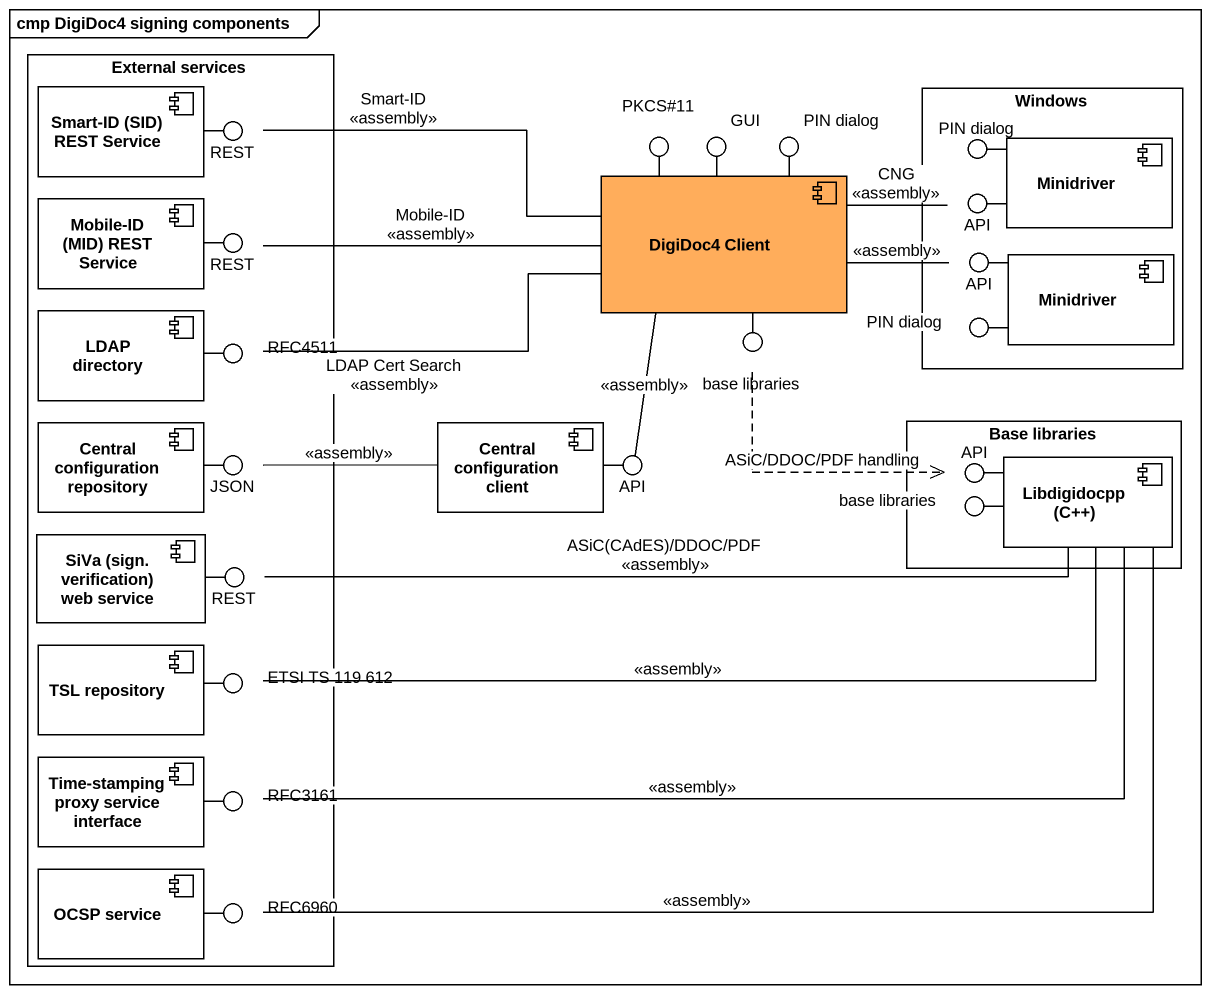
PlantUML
@startuml
mainframe cmp DigiDoc4 signing components
rectangle "External services" as External_services {
  component "Smart-ID (SID) REST Service" as Smart_ID_SID_REST_Service #FFFFFF
  component "Mobile-ID (MID) REST Service" as Mobile_ID_MID_REST_Service #FFFFFF
  component "LDAP directory" as LDAP_directory #FFFFFF
  component "Central configuration repository" as Central_configuration #FFFFFF
  component "SiVa (sign. verification) web service" as SiVa_sign_verification_web #FFFFFF
  component "TSL repository" as TSL_repository #FFFFFF
  component "Time-stamping proxy service interface" as Time_stamping_proxy_service #FFFFFF
  component "OCSP service" as OCSP_service #FFFFFF
}
rectangle Windows {
  component Minidriver #FFFFFF
  component "Minidriver" as Minidriver_2 #FFFFFF
}
() REST
() "PKCS#11" as PKCS_11
() GUI
() "PIN dialog" as PIN_dialog
() "PIN dialog" as PIN_dialog_2
() "REST" as REST_2
component "DigiDoc4 Client" as DigiDoc4_Client #FFAD5B
() API
() "API" as API_2
() RFC4511
() "base libraries" as base_libraries
() "PIN dialog" as PIN_dialog_3
component "Central configuration client" as Central_configuration_client #FFFFFF
rectangle "Base libraries" as Base_libraries {
  component "Libdigidocpp (C++)" as Libdigidocpp_C #FFFFFF
}
() "JSON" as JSON_
() "API" as API_3
() "API" as API_4
() "base libraries" as base_libraries_2
() "REST" as REST_3
() "ETSI TS 119 612" as ETSI_TS_119_612
() RFC3161
() RFC6960
Smart_ID_SID_REST_Service -right- REST
DigiDoc4_Client -up- PKCS_11
DigiDoc4_Client -up- GUI
DigiDoc4_Client -up- PIN_dialog
Minidriver -left- PIN_dialog_2
Mobile_ID_MID_REST_Service -right- REST_2
Minidriver -left- API
Minidriver_2 -left- API_2
LDAP_directory -right- RFC4511
DigiDoc4_Client -- base_libraries
Minidriver_2 -left- PIN_dialog_3
Central_configuration -right- JSON_
Central_configuration_client -right- API_3
Libdigidocpp_C -left- API_4
Libdigidocpp_C -left- base_libraries_2
SiVa_sign_verification_web -right- REST_3
TSL_repository -right- ETSI_TS_119_612
Time_stamping_proxy_service -right- RFC3161
OCSP_service -right- RFC6960
DigiDoc4_Client -left- REST : Smart-ID\n<<assembly>>
DigiDoc4_Client -left- REST_2 : Mobile-ID\n<<assembly>>
DigiDoc4_Client -right- API : CNG\n<<assembly>>
DigiDoc4_Client -right- API_2 : <<assembly>>
DigiDoc4_Client -left- RFC4511 : LDAP Cert Search\n<<assembly>>
DigiDoc4_Client -- API_3 : <<assembly>>
base_libraries .right.> API_4 : ASiC/DDOC/PDF handling
Central_configuration_client -left- JSON_ : <<assembly>>
Libdigidocpp_C -left- REST_3 : ASiC(CAdES)/DDOC/PDF\n<<assembly>>
Libdigidocpp_C -left- ETSI_TS_119_612 : <<assembly>>
Libdigidocpp_C -left- RFC3161 : <<assembly>>
Libdigidocpp_C -left- RFC6960 : <<assembly>>
@enduml
